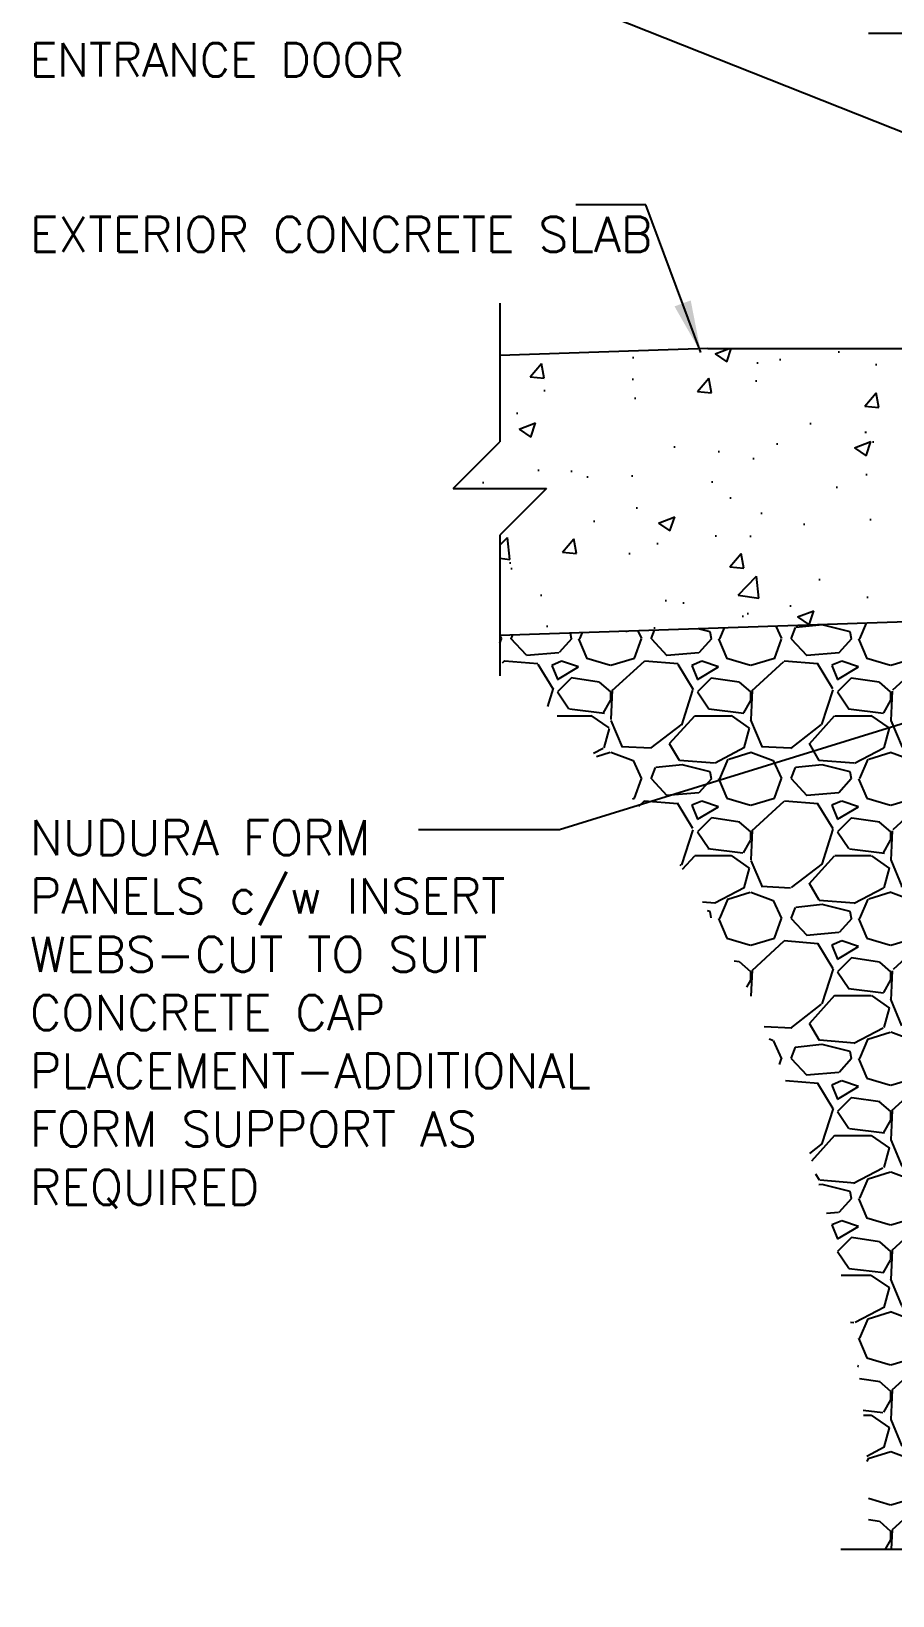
# Model space of a CAD drawing. Header units: inches. Extents: x -6.4 to 48.3, y 55.7 to 149.3.
# Drawn here: x -6.4 to 12.06, y 84.5 to 118.05 of the extents above; entities that cross this region are included whole.
import ezdxf

# ---------------------------------------------------------------- set-up
doc = ezdxf.new("R2010")
doc.units = ezdxf.units.IN
doc.header["$LTSCALE"] = 0.5
doc.header["$MEASUREMENT"] = 0
for name, color, linetype in [('HATCH', 12, 'Continuous'), ('LINE18', 9, 'Continuous'), ('LINE50', 5, 'Continuous'), ('LINE9', 9, 'Continuous'), ('TEXT', 4, 'Continuous')]:
    doc.layers.add(name, color=color, linetype=linetype)
doc.styles.add('DIM', font='romans.shx', dxfattribs={"width": 0.7})
doc.styles.add('ROMANS', font='romans.shx', dxfattribs={"height": 0.75})
doc.styles.get("Standard").update_dxf_attribs({"font": 'romans.shx', "height": 0.75})
doc.dimstyles.new('ext_12', dxfattribs={"dimscale": 12, "dimtxt": 0.09375, "dimasz": 0.09375, "dimexe": 0.09375, "dimexo": 0.0625, "dimgap": 0.0625, "dimtad": 1, "dimdec": 1, "dimzin": 2, "dimdsep": 46, "dimlunit": 4, "dimtxsty": 'DIM', "dimcen": 0.09, "dimdle": 0.09375, "dimclrt": 4, "dimadec": 0, "dimazin": 0, "dimtfac": 1, "dimtdec": 1, "dimtmove": 1, "dimatfit": 3, "dimfxl": 1, "dimfrac": 2, "dimtolj": 1, "dimtzin": 0, "dimarcsym": 0})

msp = doc.modelspace()

# ---------------------------------------------------------------- hatches: boundary and pattern name
at = {"layer": 'HATCH'}
h = msp.add_hatch(dxfattribs=at)
h.set_pattern_fill('AR-CONC', color=256, scale=0.5, style=0)
h.paths.add_polyline_path([(11.791, 105.361), (11.791, 111.243), (8.104, 111.243), (3.645, 111.097), (3.645, 109.243), (2.645, 108.243), (4.645, 108.243), (3.645, 107.243), (3.645, 105.093)])
h = msp.add_hatch(dxfattribs=at)
h.set_pattern_fill('GRAVEL', color=256, scale=3, style=0)
h.set_pattern_definition([(228.01279, (2.16, 3), (-24, -27), [0.40361, -39.957264]), (184.96974, (1.89, 2.7), (36, 3), [0.692604, -68.567774]), (132.51045, (1.2, 2.64), (30, -33), [0.488364, -48.3481]), (267.27369, (0.03, 1.89), (3, 60), [0.630714, -62.440674]), (292.83365, (0, 1.26), (-15, 36), [0.618465, -61.22812]), (357.27369, (0.24, 0.69), (-60, 3), [0.630714, -62.440674]), (37.69424, (0.87, 0.66), (-39, -30), [0.834087, -82.574546]), (72.25533, (1.53, 1.17), (21, 66), [0.787464, -77.958964]), (121.42957, (1.77, 1.92), (-24, 39), [0.63285, -62.65222]), (175.23636, (1.44, 2.46), (33, -3), [0.722496, -35.40229]), (222.39744, (0.72, 2.52), (-36, -33), [0.934344, -92.500125]), (138.81407, (3, 1.86), (-21, 18), [0.3189, -31.571534]), (171.46923, (2.76, 2.07), (39, -6), [0.60671, -60.064534]), (225, (2.16, 2.16), (-3e-16, -3), [0.42426, -3.81838]), (203.1986, (1.95, 2.52), (15, 6), [0.228474, -22.618845]), (291.8014, (1.74, 2.43), (-3, 9), [0.32311, -15.832385]), (30.96376, (1.86, 2.13), (9, 6), [0.52479, -16.96807]), (161.565, (2.31, 2.4), (6, -3), [0.37947, -9.10736]), (16.38954, (0, 2.43), (30, 9), [0.5316, -52.628535]), (70.34618, (0.51, 2.58), (-12, -33), [0.44598, -44.152223]), (293.1986, (2.31, 3), (-6, 15), [0.456945, -22.390374]), (343.61046, (2.49, 2.58), (-30, 9), [0.5316, -52.628535]), (339.44395, (0, 0.57), (-15, 6), [0.51264, -25.11937]), (294.77514, (0.48, 0.39), (-15, 33), [0.429534, -42.52393]), (66.8014, (2.34, 0), (6, 15), [0.456945, -22.390374]), (17.35402, (2.52, 0.42), (-39, -12), [0.502893, -49.78627]), (69.44395, (0.87, 0), (-6, -15), [0.25632, -25.37569]), (101.30993, (2.16, 0), (-3, 12), [0.15297, -15.14409]), (165.96376, (2.13, 0.15), (9, -3), [0.618465, -11.75085]), (186.009, (1.53, 0.3), (30, 3), [0.57315, -56.74177]), (303.6901, (1.86, 1.86), (-3, 6), [0.432666, -10.38399]), (353.15723, (2.1, 1.5), (51, -6), [0.75538, -74.78269]), (60.9454, (2.85, 1.41), (-12, -21), [0.30887, -30.57802]), (90, (3, 1.68), (-3, 3), [0.18, -2.82]), (120.25644, (1.47, 0.39), (12, -21), [0.41677, -41.26056]), (48.01279, (1.26, 0.75), (24, 27), [0.807216, -39.553656]), (0, (1.8, 1.35), (3, 3), [0.78, -2.22]), (325.30485, (2.58, 1.35), (30, -21), [0.47434, -46.95982]), (254.0546, (2.97, 1.08), (-3, -12), [0.436806, -21.403524]), (207.64598, (2.85, 0.66), (-57, -30), [0.711195, -70.40842]), (175.42608, (2.22, 0.33), (-39, 3), [0.752397, -74.48722])])
edge = h.paths.add_edge_path()
edge.add_spline(control_points=[(3.645, 104.541), (4.425, 103.81), (7.916, 100.534), (10.632, 94.077), (11.564, 88.156), (11.543, 85.88), (11.54, 85.498)], knot_values=[0, 0, 0, 0, 3.198206, 14.322216, 20.001997, 21.145838, 21.145838, 21.145838, 21.145838], degree=3, periodic=0)
edge.add_line((11.54, 85.498), (12.791, 85.498))
edge.add_line((12.791, 85.498), (12.791, 97.118))
edge.add_line((12.791, 97.118), (12.791, 101.743))
edge.add_line((12.791, 101.743), (12.791, 105.394))
edge.add_line((12.791, 105.394), (11.791, 105.361))
edge.add_line((11.791, 105.361), (3.645, 105.093))
edge.add_line((3.645, 105.093), (3.645, 104.541))

# ---------------------------------------------------------------- linework, layer by layer
at = {"layer": 'LINE18'}
msp.add_lwpolyline([(10.95, 85.498), (20.416, 85.498), (21.416, 84.498), (21.416, 86.498), (22.416, 85.498), (30.871, 85.498)], dxfattribs=at)
at = {"layer": 'LINE50'}
for p, q in [((8.104, 111.243), (3.645, 111.097)), ((8.104, 111.243), (12.791, 111.243)), ((12.791, 105.394), (3.645, 105.093))]:
    msp.add_line(p, q, dxfattribs=at)
at = {"layer": 'LINE9'}
for p, q in [((11.541, 118.01), (20.541, 118.01)), ((3.645, 112.219), (3.645, 109.243)), ((2.645, 108.243), (3.645, 109.243)), ((2.645, 108.243), (4.645, 108.243)), ((4.645, 108.243), (3.645, 107.243)), ((3.645, 107.243), (3.645, 104.228))]:
    msp.add_line(p, q, dxfattribs=at)

# ---------------------------------------------------------------- texts
at = {"layer": 'TEXT', "insert": (-6.426, 118.635), "char_height": 0.72, "width": 11.86478, "attachment_point": 4}
msp.add_mtext('ALUMINUM COMMERCIAL\\PTHRESHOLD AND ENTRANCE DOOR', dxfattribs=at)
at = {"layer": 'TEXT', "char_height": 0.75, "attachment_point": 4, "style": 'ROMANS'}
for s, insert, width in [('EXTERIOR CONCRETE SLAB', (-6.426, 113.69), 13.36658), ('NUDURA FORM PANELS c/w INSERT WEBS-CUT TO SUIT CONCRETE CAP PLACEMENT-ADDITIONAL FORM SUPPORT AS REQUIRED', (-6.426, 96.969), 11.94467)]:
    msp.add_mtext(s, dxfattribs=dict(at, insert=insert, width=width))

# ---------------------------------------------------------------- leaders
at = {"layer": 'TEXT'}
for points in [[(13.532, 115.382), (0.779, 120.444), (-0.726, 120.444)], [(7.952, 111.157), (6.776, 114.329), (5.271, 114.329)], [(14.319, 103.83), (4.919, 100.924), (1.901, 100.924)]]:
    msp.add_leader(points, dimstyle='ext_12', override={"dimgap": 0.0625, "dimtad": 0}, dxfattribs=at)

doc.saveas('drawing.dxf')
